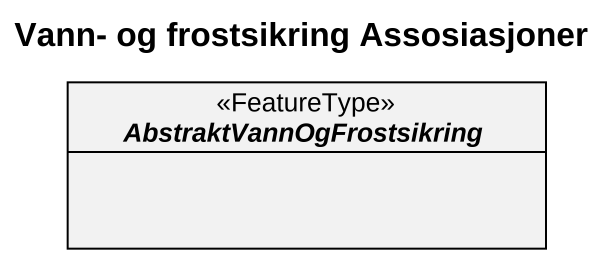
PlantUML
@startuml
title Vann- og frostsikring Assosiasjoner
hide circle
hide empty members
abstract class AbstraktVannOgFrostsikring <<FeatureType>>
@enduml
